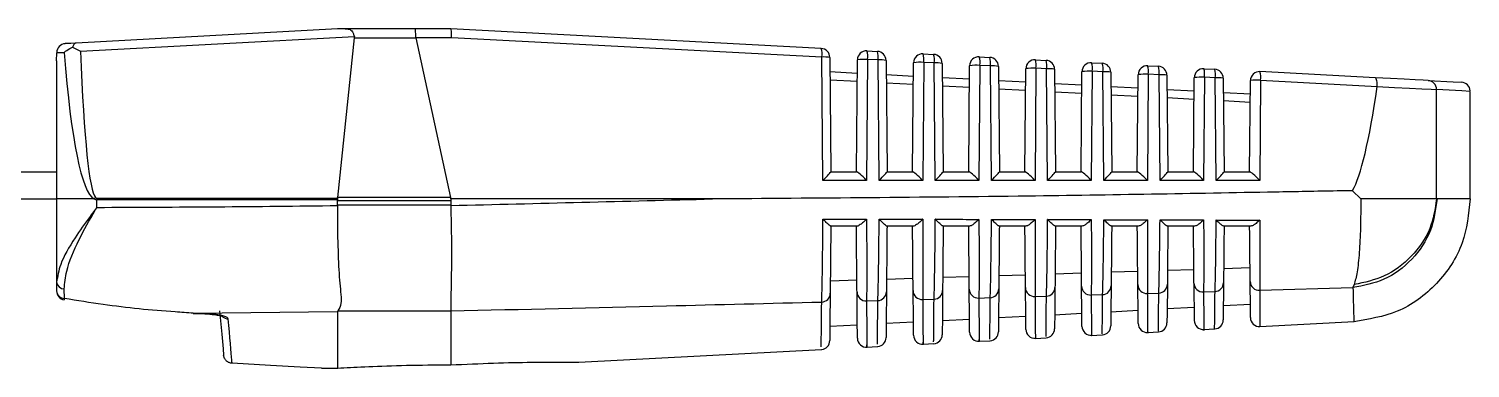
# Model space of a CAD drawing. Extents: x 17.3 to 113.1, y 4.8 to 84.5.
# Drawn here: x 57.457 to 59.048, y 14.543 to 14.917 of the extents above; entities that cross this region are included whole.
import ezdxf

# ---------------------------------------------------------------- set-up
doc = ezdxf.new("R2010")
doc.units = 0
doc.header["$MEASUREMENT"] = 0
doc.layers.add('OBJECT', color=7, linetype='CONTINUOUS')

msp = doc.modelspace()

# ---------------------------------------------------------------- linework, layer by layer
at = {"layer": 'OBJECT'}
for p, q in [((57.7979, 14.9172), (57.5096, 14.9016)), ((57.5144, 14.8925), (57.8165, 14.9089)), ((57.8062, 14.9172), (57.7979, 14.9172)), ((57.7981, 14.7313), (57.8167, 14.9075)), ((57.8837, 14.9172), (57.8062, 14.9172)), ((57.8167, 14.9075), (57.8844, 14.9075)), ((57.9229, 14.9172), (57.8837, 14.9172)), ((57.8843, 14.9077), (57.9239, 14.9077)), ((57.8844, 14.9075), (57.9226, 14.7313)), ((57.9229, 14.9172), (57.9229, 14.9172)), ((58.3317, 14.8956), (57.9229, 14.9172)), ((57.9239, 14.9077), (58.3324, 14.8862)), ((57.4879, 14.882), (57.488, 14.8909)), ((58.3821, 14.893), (58.3937, 14.8924)), ((58.4441, 14.8897), (58.4558, 14.8891)), ((57.4879, 14.882), (57.4879, 14.7297)), ((58.3336, 14.7502), (58.3324, 14.8862)), ((58.3412, 14.8857), (58.3423, 14.7597)), ((58.3705, 14.7597), (58.3716, 14.8831)), ((58.3828, 14.8835), (58.3817, 14.7502)), ((58.3944, 14.8829), (58.3828, 14.8835)), ((58.3956, 14.7502), (58.3944, 14.8829)), ((58.4032, 14.8825), (58.4043, 14.7597)), ((58.4325, 14.7597), (58.4336, 14.8798)), ((58.4448, 14.8802), (58.4437, 14.7502)), ((58.4565, 14.8796), (58.4448, 14.8802)), ((58.4576, 14.7502), (58.4565, 14.8796)), ((58.4652, 14.8792), (58.4663, 14.7597)), ((58.4945, 14.7597), (58.4955, 14.8765)), ((58.5068, 14.877), (58.5057, 14.7502)), ((58.5061, 14.8864), (58.5178, 14.8858)), ((58.5185, 14.8763), (58.5068, 14.877)), ((58.5196, 14.7502), (58.5185, 14.8763)), ((58.5273, 14.8759), (58.5283, 14.7597)), ((58.5565, 14.7597), (58.5575, 14.8733)), ((58.5687, 14.8737), (58.5677, 14.7502)), ((58.568, 14.8832), (58.5798, 14.8825)), ((58.5805, 14.8731), (58.5687, 14.8737)), ((58.63, 14.8799), (58.6418, 14.8793)), ((58.692, 14.8766), (58.7039, 14.876)), ((58.754, 14.8733), (58.7659, 14.8727)), ((58.3413, 14.8701), (58.3715, 14.8685)), ((58.3714, 14.8591), (58.3414, 14.8607)), ((58.4033, 14.8668), (58.4334, 14.8652)), ((58.4334, 14.8558), (58.4034, 14.8574)), ((58.4654, 14.8635), (58.4954, 14.862)), ((58.5274, 14.8603), (58.5574, 14.8587)), ((58.5816, 14.7502), (58.5805, 14.8731)), ((58.5893, 14.8726), (58.5903, 14.7597)), ((58.6185, 14.7597), (58.6195, 14.87)), ((58.6307, 14.8704), (58.6297, 14.7502)), ((58.6425, 14.8698), (58.6307, 14.8704)), ((58.6436, 14.7502), (58.6425, 14.8698)), ((58.6513, 14.8694), (58.6523, 14.7597)), ((58.6805, 14.7597), (58.6815, 14.8667)), ((58.6927, 14.8671), (58.6917, 14.7502)), ((58.7046, 14.8665), (58.6927, 14.8671)), ((58.7056, 14.7502), (58.7046, 14.8665)), ((58.7133, 14.8661), (58.7143, 14.7597)), ((58.7425, 14.7597), (58.7434, 14.8634)), ((58.7546, 14.8639), (58.7537, 14.7502)), ((58.7666, 14.8632), (58.7546, 14.8639)), ((58.7676, 14.7502), (58.7666, 14.8632)), ((58.7754, 14.8628), (58.7763, 14.7597)), ((58.8045, 14.7597), (58.8054, 14.8602)), ((58.8166, 14.8606), (58.8157, 14.7502)), ((58.9429, 14.8634), (58.8159, 14.8701)), ((58.8166, 14.8606), (58.9453, 14.8538)), ((58.4953, 14.8525), (58.4655, 14.8541)), ((58.5573, 14.8493), (58.5275, 14.8508)), ((58.5894, 14.857), (58.6194, 14.8554)), ((58.6193, 14.846), (58.5895, 14.8476)), ((58.6515, 14.8537), (58.6813, 14.8521)), ((58.6813, 14.8427), (58.6515, 14.8443)), ((58.7135, 14.8504), (58.7433, 14.8489)), ((58.7755, 14.8472), (58.8053, 14.8456)), ((58.9453, 14.8538), (58.9453, 14.8535)), ((59.0108, 14.7297), (59.0108, 14.8503)), ((59.0479, 14.7293), (59.0479, 14.8483)), ((58.7432, 14.8394), (58.7136, 14.841)), ((58.8052, 14.8362), (58.7756, 14.8377)), ((57.3064, 14.7597), (57.4879, 14.7597)), ((58.3817, 14.7502), (58.3336, 14.7502)), ((58.3423, 14.7597), (58.3707, 14.7597)), ((58.4437, 14.7502), (58.3956, 14.7502)), ((58.4043, 14.7597), (58.4327, 14.7597)), ((58.5057, 14.7502), (58.4576, 14.7502)), ((58.4663, 14.7597), (58.4947, 14.7597)), ((58.5677, 14.7502), (58.5196, 14.7502)), ((58.5283, 14.7597), (58.5567, 14.7597)), ((58.6297, 14.7502), (58.5816, 14.7502)), ((58.5903, 14.7597), (58.6187, 14.7597)), ((58.6917, 14.7502), (58.6436, 14.7502)), ((58.6523, 14.7597), (58.6807, 14.7597)), ((58.7537, 14.7502), (58.7056, 14.7502)), ((58.7143, 14.7597), (58.7427, 14.7597)), ((58.8157, 14.7502), (58.7676, 14.7502)), ((58.7763, 14.7597), (58.8047, 14.7597)), ((57.5324, 14.7305), (57.798, 14.7305)), ((57.798, 14.7305), (57.7979, 14.7289)), ((57.9226, 14.7313), (57.7981, 14.7313)), ((58.9271, 14.7297), (58.918, 14.7388)), ((57.3064, 14.7297), (57.4879, 14.7297)), ((57.4879, 14.7297), (57.4879, 14.638)), ((57.5293, 14.7297), (57.4879, 14.7297)), ((57.5324, 14.7205), (57.5324, 14.7289)), ((57.7979, 14.7289), (57.5324, 14.7289)), ((57.7979, 14.7281), (57.9229, 14.7281)), ((57.7979, 14.7229), (57.7979, 14.7281)), ((57.9229, 14.7229), (57.7979, 14.7229)), ((57.9229, 14.7281), (57.9229, 14.7229)), ((58.2115, 14.7297), (57.923, 14.7297)), ((59.0113, 14.7297), (59.0108, 14.7297)), ((58.3713, 14.6997), (58.3422, 14.6997)), ((58.4333, 14.6997), (58.4042, 14.6997)), ((58.4954, 14.6997), (58.4661, 14.6997)), ((58.5575, 14.6997), (58.5281, 14.6997)), ((58.6195, 14.6997), (58.5901, 14.6997)), ((58.6816, 14.6997), (58.6521, 14.6997)), ((58.7437, 14.6997), (58.714, 14.6997)), ((58.8057, 14.6997), (58.776, 14.6997)), ((58.7139, 14.6512), (58.7429, 14.6521)), ((58.7759, 14.6531), (58.8049, 14.6541)), ((57.4879, 14.638), (57.4879, 14.6283)), ((58.3418, 14.6395), (58.371, 14.6404)), ((58.4038, 14.6414), (58.433, 14.6423)), ((58.4658, 14.6433), (58.495, 14.6443)), ((58.5278, 14.6453), (58.557, 14.6462)), ((58.5898, 14.6472), (58.619, 14.6481)), ((58.6518, 14.6492), (58.681, 14.6501)), ((58.7431, 14.637), (58.7434, 14.5957)), ((58.7757, 14.6373), (58.7754, 14.5963)), ((58.9199, 14.6353), (58.9185, 14.632)), ((57.4965, 14.62), (57.4962, 14.6305)), ((58.4437, 14.6189), (58.4562, 14.6192)), ((58.5057, 14.6205), (58.5182, 14.6209)), ((58.5676, 14.6222), (58.5802, 14.6225)), ((58.6296, 14.6239), (58.6422, 14.6242)), ((58.6916, 14.6255), (58.7042, 14.6259)), ((58.7536, 14.6273), (58.7663, 14.6276)), ((58.8156, 14.629), (58.9185, 14.632)), ((57.6387, 14.6038), (57.7979, 14.6057)), ((57.6568, 14.6029), (57.6387, 14.6038)), ((57.6387, 14.6038), (57.6387, 14.6036)), ((57.6568, 14.6029), (57.6568, 14.6026)), ((57.7979, 14.6057), (57.7984, 14.6064)), ((57.7979, 14.6057), (57.7979, 14.5433)), ((57.7984, 14.6064), (57.9229, 14.6064)), ((57.9229, 14.6064), (57.9229, 14.6063)), ((57.9229, 14.6063), (57.9229, 14.5468)), ((58.3817, 14.6173), (58.3942, 14.6176)), ((58.5892, 14.6021), (58.6195, 14.6037)), ((58.6513, 14.6054), (58.6815, 14.607)), ((58.7433, 14.6102), (58.7135, 14.6087)), ((58.8053, 14.6135), (58.7755, 14.6119)), ((58.3715, 14.5907), (58.3413, 14.5891)), ((58.4335, 14.594), (58.4033, 14.5924)), ((58.4652, 14.5956), (58.4956, 14.5972)), ((58.5272, 14.5989), (58.5576, 14.6005)), ((58.8159, 14.589), (58.9199, 14.5945)), ((58.5062, 14.5728), (58.5179, 14.5734)), ((58.5681, 14.576), (58.5799, 14.5766)), ((58.6301, 14.5793), (58.6419, 14.5799)), ((58.692, 14.5825), (58.7039, 14.5831)), ((58.754, 14.5858), (58.7659, 14.5864)), ((58.0643, 14.5496), (58.3319, 14.5637)), ((58.3822, 14.5663), (58.3939, 14.5669)), ((58.4442, 14.5695), (58.4559, 14.5702)), ((57.6815, 14.5485), (57.6816, 14.5485)), ((57.7801, 14.5432), (57.7801, 14.5432))]:
    msp.add_line(p, q, dxfattribs=at)
at = {"layer": 'OBJECT', "flags": 128}
for points in [[(57.488, 14.8909), (57.4893, 14.891), (57.4921, 14.8911), (57.4963, 14.8913)], [(57.5096, 14.9016), (57.5034, 14.9012), (57.4992, 14.901), (57.4974, 14.9009)], [(59.0015, 14.8603), (58.9961, 14.8606), (58.9871, 14.861), (58.975, 14.8617), (58.9601, 14.8625), (58.9429, 14.8634)], [(59.0015, 14.8603), (59.0292, 14.8588), (59.0384, 14.8583)], [(58.9453, 14.8535), (58.9645, 14.8525), (58.9811, 14.8517), (58.9947, 14.8511), (59.0047, 14.8506), (59.0108, 14.8503)], [(59.0479, 14.8483), (59.0386, 14.8488), (59.0108, 14.8503)], [(58.6815, 14.5924), (58.6815, 14.5924), (58.6814, 14.6032), (58.6811, 14.6353)], [(58.7137, 14.6356), (58.7134, 14.6037), (58.7133, 14.593)], [(58.8054, 14.5989), (58.8054, 14.5989), (58.8053, 14.6089), (58.8051, 14.6387)], [(58.3416, 14.6257), (58.3413, 14.5924), (58.3412, 14.5756), (58.3412, 14.5735)], [(58.3716, 14.5762), (58.3716, 14.5782), (58.3714, 14.5945), (58.3712, 14.627)], [(58.4036, 14.6273), (58.4034, 14.595), (58.4032, 14.5788), (58.4032, 14.5768)], [(58.4336, 14.5794), (58.4336, 14.5814), (58.4334, 14.5972), (58.4331, 14.6286)], [(58.4657, 14.6289), (58.4654, 14.5977), (58.4652, 14.582), (58.4652, 14.58)], [(58.4955, 14.5827), (58.4955, 14.5846), (58.4954, 14.5998), (58.4951, 14.6302)], [(58.5277, 14.6306), (58.5274, 14.6003), (58.5273, 14.5852), (58.5273, 14.5833)], [(58.5575, 14.5859), (58.5575, 14.5878), (58.5574, 14.6025), (58.5571, 14.6319)], [(58.5897, 14.6322), (58.5894, 14.603), (58.5893, 14.5884), (58.5893, 14.5865)], [(58.6195, 14.5892), (58.6195, 14.591), (58.6194, 14.6052), (58.6191, 14.6336)], [(58.6517, 14.6339), (58.6515, 14.6057), (58.6513, 14.5916), (58.6513, 14.5898)], [(57.6387, 14.6036), (57.6514, 14.6029), (57.6568, 14.6026)], [(57.6678, 14.6064), (57.6701, 14.5807), (57.6715, 14.5644), (57.6721, 14.5576)], [(57.7801, 14.5432), (57.7568, 14.5444), (57.724, 14.5462), (57.6816, 14.5485)]]:
    msp.add_lwpolyline(points, dxfattribs=at)
at = {"layer": 'OBJECT'}
for centre, radius, start, end in [((57.498, 14.8909), 0.01, 93.1059, 179.191), ((57.498, 14.8909), 0.00999, 93.1446, 180.05), ((57.4886, 14.8911), 0.00067, 179.4951, 191.6551), ((58.3123, 14.8895), 0.0204, 350.7192, 17.6172), ((58.3312, 14.8856), 0.01, 0.5, 86.9774), ((58.3816, 14.883), 0.01, 86.9774, 179.5), ((58.3627, 14.8868), 0.0204, 350.7255, 17.6145), ((58.3743, 14.8862), 0.0204, 350.7255, 17.6145), ((58.3932, 14.8824), 0.01, 0.5, 86.9774), ((58.4436, 14.8797), 0.01, 86.9774, 179.5), ((58.4247, 14.8835), 0.0204, 350.7192, 17.6172), ((58.4363, 14.8829), 0.0204, 350.7195, 17.6169), ((58.4552, 14.8791), 0.01, 0.5, 86.9774), ((58.3348, 14.8452), 0.041, 81.0006, 93.313), ((58.3793, 14.8291), 0.0545, 86.3185, 98.1339), ((58.3968, 14.842), 0.041, 81.0025, 93.313), ((58.4413, 14.8258), 0.0546, 86.3213, 98.131), ((58.4588, 14.8387), 0.041, 81.0006, 93.313), ((58.5055, 14.8764), 0.01, 86.9774, 179.5), ((58.5033, 14.8225), 0.0546, 86.321, 98.1314), ((58.4866, 14.8803), 0.0204, 350.7192, 17.6172), ((58.4983, 14.8796), 0.0204, 350.7255, 17.6145), ((58.5173, 14.8758), 0.01, 0.5, 86.9774), ((58.5209, 14.8354), 0.041, 81.0025, 93.313), ((58.5675, 14.8732), 0.01, 86.9774, 179.5), ((58.5652, 14.8193), 0.0546, 86.3209, 98.1315), ((58.5486, 14.877), 0.0204, 350.7255, 17.6145), ((58.5604, 14.8764), 0.0204, 350.7195, 17.6168), ((58.5793, 14.8725), 0.01, 0.5, 86.9774), ((58.5829, 14.8322), 0.041, 80.999, 93.3164), ((58.6295, 14.8699), 0.01, 86.9774, 179.5), ((58.6106, 14.8737), 0.0204, 350.7192, 17.6172), ((58.6224, 14.8731), 0.0204, 350.7255, 17.6145), ((58.6413, 14.8693), 0.01, 0.5, 86.9774), ((58.6915, 14.8666), 0.01, 86.9774, 179.5), ((58.6725, 14.8704), 0.0204, 350.7192, 17.6172), ((58.6844, 14.8698), 0.0204, 350.7199, 17.6164), ((58.7033, 14.866), 0.01, 0.5, 86.9774), ((58.7534, 14.8633), 0.01, 86.9774, 179.5), ((58.7345, 14.8672), 0.0204, 350.7154, 17.6246), ((58.6272, 14.816), 0.0546, 86.3215, 98.1309), ((58.6449, 14.8289), 0.041, 81.0008, 93.3128), ((58.6892, 14.8127), 0.0546, 86.3213, 98.131), ((58.7069, 14.8256), 0.041, 80.999, 93.3164), ((58.7511, 14.8094), 0.0546, 86.321, 98.1314), ((58.7465, 14.8665), 0.0204, 350.7255, 17.6145), ((58.7654, 14.8627), 0.01, 0.5, 86.9774), ((58.769, 14.8223), 0.041, 81.0008, 93.3128), ((58.8154, 14.8601), 0.01, 86.9774, 179.5), ((58.8131, 14.8062), 0.0546, 86.3209, 98.1315), ((58.7965, 14.8639), 0.0204, 350.7255, 17.6145), ((59.0009, 14.8504), 0.00991, 359.4484, 86.5254), ((59.0379, 14.8483), 0.01, 3.5738, 86.9774), ((57.6241, 14.6397), 0.1307, 135.4909, 136.4532), ((57.6513, 14.7289), 0.1189, 179.2258, 179.9861), ((57.4964, 14.6391), 0.00857, 187.228, 268.6428), ((58.691, 14.6354), 0.00991, 181.1004, 273.5334), ((58.7038, 14.6358), 0.00989, 272.3909, 358.9811), ((58.753, 14.6372), 0.00992, 181.0799, 273.5151), ((58.7658, 14.6375), 0.00989, 272.4144, 358.9965), ((58.815, 14.6389), 0.00992, 181.0594, 273.4976), ((57.4979, 14.6283), 0.01, 180, 260.7454), ((57.4969, 14.629), 0.00906, 184.3624, 267.1848), ((57.5072, 14.6178), 0.011, 168.4515, 176.4001), ((58.3318, 14.6259), 0.00987, 272.2596, 358.8651), ((58.3811, 14.6272), 0.0099, 181.212, 273.6258), ((58.3938, 14.6275), 0.00987, 272.2821, 358.8852), ((58.443, 14.6288), 0.0099, 181.1871, 273.6091), ((58.4558, 14.6291), 0.00987, 272.3034, 358.9057), ((58.505, 14.6304), 0.00991, 181.1663, 273.5901), ((58.5178, 14.6307), 0.00988, 272.3282, 358.9225), ((58.567, 14.6321), 0.00991, 181.1439, 273.571), ((58.5798, 14.6324), 0.00988, 272.3468, 358.9447), ((58.629, 14.6337), 0.00991, 181.1212, 273.5523), ((58.6418, 14.6341), 0.00989, 272.3686, 358.9627), ((57.6777, 14.6075), 0.0101, 228.8415, 267.3961), ((58.6295, 14.5893), 0.01, 180.5, 274.0611), ((58.6413, 14.5899), 0.01, 273.9863, 359.5), ((58.6915, 14.5925), 0.01, 180.5, 273.6897), ((58.7033, 14.5931), 0.01, 273.6143, 359.5), ((58.7534, 14.5958), 0.01, 180.5, 273.317), ((58.7654, 14.5964), 0.01, 273.2409, 359.5), ((58.8154, 14.599), 0.01, 180.5, 273.0138), ((58.3312, 14.5736), 0.01, 275.8247, 359.5), ((58.3816, 14.5763), 0.01, 180.5, 275.5324), ((58.3932, 14.5769), 0.01, 275.4601, 359.5), ((58.4436, 14.5795), 0.01, 180.5, 275.1668), ((58.4552, 14.5801), 0.01, 275.0939, 359.5), ((58.5055, 14.5828), 0.01, 180.5, 274.7997), ((58.5173, 14.5834), 0.01, 274.7262, 359.5), ((58.5675, 14.586), 0.01, 180.5, 274.4312), ((58.5793, 14.5866), 0.01, 274.357, 359.5)]:
    msp.add_arc(centre, radius, start, end, dxfattribs=at)
for centre, major_axis, ratio, start_param, end_param in [((57.7793, 14.9072), (0.0374, 0.0006), 0.267094, 6.250695, 6.391296), ((57.8837, 14.9072), (0, 0.01), 0.061163, 4.764749, 6.283185), ((57.9659, 14.9072), (0.0816, -0.0005), 0.122438, 3.142789, 3.168969), ((57.9226, 14.9072), (0.00026, 0.01), 0.120424, 4.767926, 6.280008), ((57.5479, 15.2984), (0.0157, 0.5695), 0.101686, 2.370066, 3.09173), ((57.5401, 15.3), (0.0078, 0.5695), 0.050872, 2.368959, 3.089624), ((58.8928, 17.0195), (-0.0147, 2.2897), 0.052015, 3.230394, 3.471508), ((58.3324, 14.7497), (0.00991, 0.00999), 0.035372, 4.799799, 6.248135), ((58.3804, 14.7497), (-0.00988, 0.00996), 0.087934, 4.677799, 6.196235), ((58.3944, 14.7497), (0.00991, 0.00999), 0.035372, 4.799799, 6.248135), ((58.4424, 14.7497), (-0.00988, 0.00996), 0.087934, 4.677799, 6.196235), ((58.4564, 14.7497), (0.00991, 0.00999), 0.035372, 4.799799, 6.248135), ((58.5044, 14.7497), (-0.00988, 0.00996), 0.087934, 4.677799, 6.196235), ((58.5184, 14.7497), (0.00991, 0.00999), 0.035372, 4.799799, 6.248135), ((58.5664, 14.7497), (-0.00988, 0.00996), 0.087934, 4.677799, 6.196235), ((58.5804, 14.7497), (0.00991, 0.00999), 0.035372, 4.799799, 6.248135), ((58.6284, 14.7497), (-0.00988, 0.00996), 0.087934, 4.677799, 6.196235), ((58.6424, 14.7497), (0.00991, 0.00999), 0.035372, 4.799799, 6.248135), ((58.6904, 14.7497), (-0.00988, 0.00996), 0.087934, 4.677799, 6.196235), ((58.7044, 14.7497), (0.00991, 0.00999), 0.035372, 4.799799, 6.248135), ((58.7524, 14.7497), (-0.00988, 0.00996), 0.087934, 4.677799, 6.196235), ((58.7664, 14.7497), (0.00991, 0.00999), 0.035372, 4.799799, 6.248135), ((58.8144, 14.7497), (-0.00988, 0.00996), 0.087934, 4.677799, 6.196235), ((57.5401, 15.3), (0.0078, 0.5695), 0.050872, 3.089624, 3.142288), ((57.3497, 14.7281), (0.4485, 0.007), 0.267094, 6.244178, 6.250695), ((58.9009, 14.7281), (0.9787, -0.0064), 0.122438, 3.168969, 3.182058), ((57.5479, 15.2984), (0.0157, 0.5695), 0.101686, 3.09173, 3.144394), ((57.4401, 16.7922), (7.8848, 0), 0.262774, 4.724089, 4.75778), ((57.3501, 14.7281), (0.4478, 0), 0.267949, 0, 0.006511), ((57.3501, 14.7229), (0.4478, 0), 0.267949, 6.278981, 6.283185), ((53.9046, 16.7922), (19.0675, 0), 0.111038, 4.924724, 4.940236), ((58.9002, 14.7281), (0.9773, 0), 0.122785, 3.128502, 3.141593), ((58.9002, 14.7229), (0.9773, 0), 0.122785, 3.141593, 3.144933)]:
    msp.add_ellipse(centre, major_axis=major_axis, ratio=ratio, start_param=start_param, end_param=end_param, dxfattribs=at)
for points, knots in [([(57.8062, 14.9172), (57.8077, 14.9172), (57.8103, 14.9171), (57.8128, 14.916), (57.8144, 14.9139), (57.8155, 14.9113), (57.8162, 14.9095), (57.8165, 14.9089)], [0, 0, 0, 0, 0.281506, 0.477148, 0.672468, 0.878468, 1, 1, 1, 1]), ([(57.4963, 14.8913), (57.4963, 14.8913), (57.4979, 14.8928), (57.5008, 14.8948), (57.5044, 14.8967), (57.5055, 14.8972)], [0, 0, 0, 0, 0.021175, 0.71713, 1, 1, 1, 1]), ([(57.5096, 14.9016), (57.5096, 14.9016), (57.5093, 14.9016), (57.5083, 14.9013), (57.5069, 14.9003), (57.506, 14.8986), (57.5056, 14.8974), (57.5055, 14.8972)], [0, 0, 0, 0, 0.017155, 0.20226, 0.556605, 0.898365, 1, 1, 1, 1]), ([(57.5055, 14.8972), (57.5083, 14.8957), (57.5112, 14.8942), (57.5143, 14.8925), (57.5144, 14.8925)], [0, 0, 0, 0, 0.980022, 1, 1, 1, 1]), ([(58.9453, 14.8538), (58.9453, 14.8549), (58.9453, 14.8571), (58.945, 14.86), (58.9443, 14.8622), (58.9436, 14.8631), (58.9431, 14.8633), (58.9429, 14.8634), (58.9429, 14.8634)], [0, 0, 0, 0, 0.219285, 0.43851, 0.65924, 0.882982, 0.985818, 1, 1, 1, 1]), ([(58.918, 14.7388), (58.9123, 14.7387), (58.8839, 14.7382), (58.7645, 14.736), (58.5347, 14.732), (58.3276, 14.7305), (58.2115, 14.7297)], [0, 0, 0, 0, 0.024148, 0.120739, 0.507103, 1, 1, 1, 1]), ([(57.5324, 14.7205), (57.5323, 14.7203), (57.5315, 14.7193), (57.5289, 14.716), (57.5204, 14.7048), (57.5061, 14.6844), (57.4912, 14.659), (57.4889, 14.6444), (57.4879, 14.638)], [0, 0, 0, 0, 0.003659, 0.034965, 0.112488, 0.381452, 0.732443, 1, 1, 1, 1]), ([(57.4962, 14.6305), (57.4968, 14.6369), (57.4983, 14.6533), (57.5115, 14.6834), (57.5246, 14.7074), (57.5317, 14.7193), (57.5323, 14.7203), (57.5324, 14.7205)], [0, 0, 0, 0, 0.2447459, 0.6267305, 0.9679279, 0.9961427, 1, 1, 1, 1]), ([(57.7979, 14.7224), (57.7978, 14.7173), (57.7976, 14.6987), (57.7985, 14.6677), (57.8, 14.6355), (57.8031, 14.615), (57.7997, 14.6088), (57.7984, 14.6064)], [0, 0, 0, 0, 0.097508, 0.35133, 0.599303, 0.843154, 1, 1, 1, 1]), ([(57.9229, 14.7225), (57.9232, 14.7091), (57.9237, 14.6821), (57.9236, 14.6465), (57.9228, 14.6191), (57.9229, 14.6105), (57.9229, 14.6064)], [0, 0, 0, 0, 0.253583, 0.507165, 0.760847, 1, 1, 1, 1]), ([(59.0113, 14.7297), (59.0097, 14.718), (59.0064, 14.6937), (58.985, 14.6619), (58.9543, 14.6388), (58.9302, 14.6342), (58.9185, 14.632)], [0, 0, 0, 0, 0.241171, 0.5, 0.758828, 1, 1, 1, 1]), ([(59.0479, 14.7297), (59.0461, 14.7132), (59.0425, 14.6789), (59.013, 14.6343), (58.97, 14.6025), (58.9359, 14.5971), (58.9195, 14.5944)], [0, 0, 0, 0, 0.240773, 0.500001, 0.759226, 1, 1, 1, 1]), ([(58.9271, 14.7297), (58.9271, 14.719), (58.9271, 14.6976), (58.9256, 14.67), (58.9233, 14.6477), (58.921, 14.6394), (58.9199, 14.6353)], [0, 0, 0, 0, 0.25, 0.5, 0.75, 1, 1, 1, 1]), ([(59.0108, 14.7297), (59.0091, 14.7186), (59.0055, 14.6955), (58.9844, 14.6652), (58.9546, 14.6428), (58.9312, 14.6377), (58.9199, 14.6353)], [0, 0, 0, 0, 0.241561, 0.5, 0.758437, 1, 1, 1, 1]), ([(59.0108, 14.7297), (59.008, 14.7297), (59.0023, 14.7297), (58.9831, 14.7297), (58.958, 14.7297), (58.9374, 14.7297), (58.9271, 14.7297)], [0, 0, 0, 0, 0.250001, 0.499999, 0.750001, 1, 1, 1, 1]), ([(59.0479, 14.7297), (59.0464, 14.7297), (59.0433, 14.7297), (59.022, 14.7297), (59.0113, 14.7297)], [0, 0, 0, 0, 0.5, 1, 1, 1, 1]), ([(58.3322, 14.6161), (58.3322, 14.6178), (58.3325, 14.6232), (58.3329, 14.6416), (58.3333, 14.6701), (58.3335, 14.6935), (58.3336, 14.705), (58.3336, 14.7076)], [0, 0, 0, 0, 0.147377, 0.444494, 0.741153, 0.940222, 1, 1, 1, 1]), ([(58.3336, 14.7076), (58.3402, 14.7076), (58.3562, 14.7076), (58.3723, 14.7075), (58.3817, 14.7075)], [0, 0, 0, 0, 0.412558, 1, 1, 1, 1]), ([(58.3422, 14.6997), (58.342, 14.6998), (58.3415, 14.7), (58.3394, 14.7018), (58.3367, 14.7044), (58.3346, 14.7066), (58.3336, 14.7076), (58.3336, 14.7076)], [0, 0, 0, 0, 0.1927825, 0.4296397, 0.7493092, 0.9922513, 1, 1, 1, 1]), ([(58.3423, 14.6997), (58.3422, 14.6884), (58.342, 14.6658), (58.3417, 14.6386), (58.3417, 14.6302), (58.3416, 14.6257)], [0, 0, 0, 0, 0.320862, 0.64168, 1, 1, 1, 1]), ([(58.3712, 14.627), (58.3711, 14.6309), (58.3711, 14.6386), (58.3708, 14.6645), (58.3706, 14.6878), (58.3705, 14.6997)], [0, 0, 0, 0, 0.32783, 0.655736, 1, 1, 1, 1]), ([(58.3817, 14.7075), (58.3817, 14.7075), (58.3805, 14.7063), (58.3782, 14.704), (58.3751, 14.7016), (58.3727, 14.7), (58.3717, 14.6998), (58.3713, 14.6997)], [0, 0, 0, 0, 0.0079824, 0.2991091, 0.6029182, 0.8007074, 1, 1, 1, 1]), ([(58.3817, 14.7075), (58.3817, 14.7049), (58.3818, 14.6958), (58.3819, 14.6746), (58.382, 14.6471), (58.3819, 14.626), (58.3817, 14.6198), (58.3817, 14.6173)], [0, 0, 0, 0, 0.059552, 0.208065, 0.505161, 0.802605, 1, 1, 1, 1]), ([(58.3942, 14.6176), (58.3942, 14.6194), (58.3945, 14.6247), (58.3949, 14.643), (58.3953, 14.671), (58.3955, 14.6939), (58.3956, 14.7049), (58.3956, 14.7075)], [0, 0, 0, 0, 0.148954, 0.449261, 0.749099, 0.940503, 1, 1, 1, 1]), ([(58.3956, 14.7075), (58.4022, 14.7074), (58.4182, 14.7074), (58.4343, 14.7074), (58.4437, 14.7073)], [0, 0, 0, 0, 0.412523, 1, 1, 1, 1]), ([(58.4042, 14.6997), (58.4039, 14.6998), (58.4034, 14.7), (58.4013, 14.7018), (58.3986, 14.7044), (58.3965, 14.7065), (58.3956, 14.7074), (58.3956, 14.7075)], [0, 0, 0, 0, 0.197188, 0.440798, 0.768927, 0.992188, 1, 1, 1, 1]), ([(58.4043, 14.6997), (58.4042, 14.6885), (58.404, 14.666), (58.4038, 14.6396), (58.4037, 14.6315), (58.4036, 14.6273)], [0, 0, 0, 0, 0.324746, 0.649449, 1, 1, 1, 1]), ([(58.4331, 14.6286), (58.4331, 14.6324), (58.433, 14.6401), (58.4328, 14.6655), (58.4326, 14.6883), (58.4325, 14.6997)], [0, 0, 0, 0, 0.3318723, 0.6638141, 1, 1, 1, 1]), ([(58.4437, 14.7073), (58.4437, 14.7073), (58.4426, 14.7062), (58.4403, 14.704), (58.4373, 14.7016), (58.4348, 14.7), (58.4338, 14.6998), (58.4333, 14.6997)], [0, 0, 0, 0, 0.008066, 0.282726, 0.593806, 0.796113, 1, 1, 1, 1]), ([(58.4437, 14.7073), (58.4437, 14.7048), (58.4438, 14.6958), (58.4439, 14.6747), (58.444, 14.6476), (58.4439, 14.6271), (58.4437, 14.6212), (58.4437, 14.6189)], [0, 0, 0, 0, 0.059275, 0.209421, 0.509832, 0.810598, 1, 1, 1, 1]), ([(58.4562, 14.6192), (58.4563, 14.621), (58.4565, 14.6262), (58.4569, 14.6444), (58.4573, 14.672), (58.4575, 14.6944), (58.4576, 14.7048), (58.4576, 14.7073)], [0, 0, 0, 0, 0.150604, 0.454244, 0.75741, 0.94078, 1, 1, 1, 1]), ([(58.4576, 14.7073), (58.4642, 14.7073), (58.4802, 14.7073), (58.4963, 14.7072), (58.5057, 14.7072)], [0, 0, 0, 0, 0.412498, 1, 1, 1, 1]), ([(58.4661, 14.6997), (58.4659, 14.6998), (58.4653, 14.7001), (58.4631, 14.7019), (58.4604, 14.7044), (58.4584, 14.7065), (58.4576, 14.7073), (58.4576, 14.7073)], [0, 0, 0, 0, 0.201833, 0.452562, 0.789377, 0.992118, 1, 1, 1, 1]), ([(58.4663, 14.6997), (58.4662, 14.6886), (58.466, 14.6663), (58.4658, 14.6406), (58.4657, 14.6329), (58.4657, 14.6289)], [0, 0, 0, 0, 0.328836, 0.657621, 1, 1, 1, 1]), ([(58.4951, 14.6302), (58.4951, 14.634), (58.495, 14.6416), (58.4948, 14.6666), (58.4946, 14.6888), (58.4945, 14.6997)], [0, 0, 0, 0, 0.336125, 0.672321, 1, 1, 1, 1]), ([(58.5057, 14.7072), (58.5057, 14.7072), (58.5049, 14.7064), (58.5028, 14.7044), (58.4999, 14.7019), (58.497, 14.7001), (58.4959, 14.6998), (58.4954, 14.6997)], [0, 0, 0, 0, 0.0081525, 0.2069117, 0.5377719, 0.7912795, 1, 1, 1, 1]), ([(58.5057, 14.7072), (58.5057, 14.7047), (58.5058, 14.6958), (58.5059, 14.6749), (58.506, 14.648), (58.5059, 14.6283), (58.5057, 14.6227), (58.5057, 14.6205)], [0, 0, 0, 0, 0.059003, 0.210856, 0.514735, 0.818981, 1, 1, 1, 1]), ([(58.5182, 14.6209), (58.5183, 14.6226), (58.5185, 14.6277), (58.5189, 14.6458), (58.5193, 14.673), (58.5195, 14.6948), (58.5196, 14.7047), (58.5196, 14.7072)], [0, 0, 0, 0, 0.152334, 0.459462, 0.76611, 0.941055, 1, 1, 1, 1]), ([(58.5196, 14.7072), (58.5262, 14.7071), (58.5422, 14.7071), (58.5583, 14.7071), (58.5677, 14.707)], [0, 0, 0, 0, 0.41246, 1, 1, 1, 1]), ([(58.5281, 14.6997), (58.5278, 14.6998), (58.5272, 14.7001), (58.5249, 14.7019), (58.5223, 14.7044), (58.5203, 14.7064), (58.5196, 14.7071), (58.5196, 14.7072)], [0, 0, 0, 0, 0.2067502, 0.4649533, 0.8107354, 0.9920553, 1, 1, 1, 1]), ([(58.5283, 14.6997), (58.5282, 14.6887), (58.528, 14.6665), (58.5278, 14.6417), (58.5277, 14.6343), (58.5277, 14.6306)], [0, 0, 0, 0, 0.333138, 0.666225, 1, 1, 1, 1]), ([(58.5571, 14.6319), (58.5571, 14.6356), (58.557, 14.6431), (58.5568, 14.6677), (58.5566, 14.6893), (58.5565, 14.6997)], [0, 0, 0, 0, 0.340601, 0.681275, 1, 1, 1, 1]), ([(58.5677, 14.707), (58.5677, 14.707), (58.567, 14.7063), (58.565, 14.7044), (58.5621, 14.7019), (58.5592, 14.7001), (58.558, 14.6998), (58.5575, 14.6997)], [0, 0, 0, 0, 0.008233, 0.187013, 0.52564, 0.786182, 1, 1, 1, 1]), ([(58.5677, 14.707), (58.5677, 14.7046), (58.5678, 14.6957), (58.5679, 14.675), (58.5679, 14.6485), (58.5678, 14.6295), (58.5677, 14.6241), (58.5676, 14.6222)], [0, 0, 0, 0, 0.0587304, 0.2123732, 0.5198851, 0.8277773, 1, 1, 1, 1]), ([(58.5802, 14.6225), (58.5803, 14.6242), (58.5805, 14.6293), (58.5809, 14.6473), (58.5813, 14.674), (58.5815, 14.6952), (58.5816, 14.7046), (58.5816, 14.707)], [0, 0, 0, 0, 0.154142, 0.464926, 0.775221, 0.941326, 1, 1, 1, 1]), ([(58.5816, 14.707), (58.5882, 14.707), (58.6042, 14.7069), (58.6203, 14.7069), (58.6297, 14.7069)], [0, 0, 0, 0, 0.41243, 1, 1, 1, 1]), ([(58.5901, 14.6997), (58.5898, 14.6998), (58.5891, 14.7001), (58.5867, 14.702), (58.5841, 14.7044), (58.5822, 14.7063), (58.5816, 14.707), (58.5816, 14.707)], [0, 0, 0, 0, 0.2119412, 0.4780129, 0.8329621, 0.9919671, 1, 1, 1, 1]), ([(58.5903, 14.6997), (58.5902, 14.6887), (58.59, 14.6668), (58.5898, 14.6428), (58.5897, 14.6357), (58.5897, 14.6322)], [0, 0, 0, 0, 0.337675, 0.675297, 1, 1, 1, 1]), ([(58.6191, 14.6336), (58.6191, 14.6372), (58.619, 14.6446), (58.6188, 14.6689), (58.6186, 14.6898), (58.6185, 14.6997)], [0, 0, 0, 0, 0.345327, 0.690724, 1, 1, 1, 1]), ([(58.6297, 14.7069), (58.6297, 14.7068), (58.6291, 14.7062), (58.6271, 14.7044), (58.6243, 14.702), (58.6213, 14.7001), (58.6201, 14.6998), (58.6195, 14.6997)], [0, 0, 0, 0, 0.0083422, 0.1664023, 0.5129794, 0.7808746, 1, 1, 1, 1]), ([(58.6297, 14.7069), (58.6297, 14.7045), (58.6298, 14.6957), (58.6299, 14.6752), (58.6299, 14.649), (58.6298, 14.6308), (58.6297, 14.6256), (58.6296, 14.6239)], [0, 0, 0, 0, 0.058462, 0.213982, 0.525305, 0.83702, 1, 1, 1, 1]), ([(58.6422, 14.6242), (58.6423, 14.6259), (58.6425, 14.6309), (58.6429, 14.6488), (58.6433, 14.6751), (58.6435, 14.6957), (58.6436, 14.7045), (58.6436, 14.7068)], [0, 0, 0, 0, 0.156042, 0.470657, 0.78478, 0.941595, 1, 1, 1, 1]), ([(58.6436, 14.7068), (58.6502, 14.7068), (58.6662, 14.7068), (58.6823, 14.7067), (58.6917, 14.7067)], [0, 0, 0, 0, 0.412395, 1, 1, 1, 1]), ([(58.6521, 14.6997), (58.6517, 14.6998), (58.651, 14.7001), (58.6486, 14.702), (58.646, 14.7045), (58.6442, 14.7063), (58.6436, 14.7068), (58.6436, 14.7068)], [0, 0, 0, 0, 0.217451, 0.491744, 0.856147, 0.991891, 1, 1, 1, 1]), ([(58.6523, 14.6997), (58.6522, 14.6888), (58.652, 14.6671), (58.6518, 14.644), (58.6517, 14.6372), (58.6517, 14.6339)], [0, 0, 0, 0, 0.342467, 0.684876, 1, 1, 1, 1]), ([(58.6811, 14.6353), (58.6811, 14.6389), (58.681, 14.6462), (58.6808, 14.67), (58.6806, 14.6903), (58.6805, 14.6997)], [0, 0, 0, 0, 0.350315, 0.700707, 1, 1, 1, 1]), ([(58.6917, 14.7067), (58.6917, 14.7067), (58.6911, 14.7062), (58.6893, 14.7044), (58.6865, 14.702), (58.6834, 14.7001), (58.6822, 14.6998), (58.6816, 14.6997)], [0, 0, 0, 0, 0.008433, 0.145053, 0.499703, 0.77523, 1, 1, 1, 1]), ([(58.6917, 14.7067), (58.6917, 14.7044), (58.6918, 14.6957), (58.6919, 14.6754), (58.6919, 14.6495), (58.6918, 14.632), (58.6917, 14.6271), (58.6916, 14.6255)], [0, 0, 0, 0, 0.058197, 0.215687, 0.531014, 0.846742, 1, 1, 1, 1]), ([(58.7042, 14.6259), (58.7043, 14.6275), (58.7045, 14.6325), (58.7049, 14.6503), (58.7053, 14.6761), (58.7055, 14.6961), (58.7056, 14.7043), (58.7056, 14.7067)], [0, 0, 0, 0, 0.1580339, 0.4766742, 0.794816, 0.9418607, 1, 1, 1, 1]), ([(58.7056, 14.7067), (58.7122, 14.7067), (58.7282, 14.7066), (58.7443, 14.7066), (58.7537, 14.7065)], [0, 0, 0, 0, 0.412358, 1, 1, 1, 1]), ([(58.714, 14.6997), (58.7137, 14.6998), (58.7129, 14.7001), (58.7104, 14.7021), (58.7078, 14.7045), (58.7061, 14.7062), (58.7056, 14.7066), (58.7056, 14.7067)], [0, 0, 0, 0, 0.223255, 0.506269, 0.880294, 0.991798, 1, 1, 1, 1]), ([(58.7143, 14.6997), (58.7142, 14.6889), (58.714, 14.6674), (58.7138, 14.6451), (58.7137, 14.6386), (58.7137, 14.6356)], [0, 0, 0, 0, 0.347531, 0.695005, 1, 1, 1, 1]), ([(58.7431, 14.637), (58.743, 14.6406), (58.743, 14.6478), (58.7428, 14.6712), (58.7426, 14.6909), (58.7425, 14.6997)], [0, 0, 0, 0, 0.355595, 0.711266, 1, 1, 1, 1]), ([(58.7537, 14.7065), (58.7537, 14.7065), (58.7532, 14.7061), (58.7515, 14.7044), (58.7487, 14.702), (58.7456, 14.7001), (58.7443, 14.6998), (58.7437, 14.6997)], [0, 0, 0, 0, 0.008536, 0.1229257, 0.4857881, 0.7693115, 1, 1, 1, 1]), ([(58.7537, 14.7065), (58.7537, 14.7043), (58.7538, 14.6957), (58.7539, 14.6755), (58.7539, 14.65), (58.7538, 14.6333), (58.7536, 14.6287), (58.7536, 14.6273)], [0, 0, 0, 0, 0.057935, 0.217495, 0.537029, 0.856978, 1, 1, 1, 1]), ([(58.7663, 14.6276), (58.7663, 14.6292), (58.7666, 14.6341), (58.767, 14.6518), (58.7673, 14.6772), (58.7675, 14.6966), (58.7676, 14.7042), (58.7676, 14.7065)], [0, 0, 0, 0, 0.160131, 0.483002, 0.805363, 0.942125, 1, 1, 1, 1]), ([(58.7676, 14.7065), (58.7742, 14.7065), (58.7902, 14.7064), (58.8063, 14.7064), (58.8157, 14.7064)], [0, 0, 0, 0, 0.412316, 1, 1, 1, 1]), ([(58.776, 14.6997), (58.7756, 14.6998), (58.7748, 14.7001), (58.7722, 14.7021), (58.7696, 14.7045), (58.768, 14.7061), (58.7676, 14.7065), (58.7676, 14.7065)], [0, 0, 0, 0, 0.229438, 0.521611, 0.905444, 0.991724, 1, 1, 1, 1]), ([(58.7763, 14.6997), (58.7762, 14.689), (58.776, 14.6677), (58.7758, 14.6463), (58.7758, 14.6401), (58.7757, 14.6373)], [0, 0, 0, 0, 0.352895, 0.705726, 1, 1, 1, 1]), ([(58.8051, 14.6387), (58.805, 14.6423), (58.805, 14.6495), (58.8048, 14.6724), (58.8046, 14.6914), (58.8045, 14.6997)], [0, 0, 0, 0, 0.36119, 0.722456, 1, 1, 1, 1]), ([(58.8157, 14.7064), (58.8157, 14.7064), (58.8153, 14.706), (58.8136, 14.7044), (58.8109, 14.7021), (58.8077, 14.7001), (58.8064, 14.6998), (58.8057, 14.6997)], [0, 0, 0, 0, 0.008664, 0.099993, 0.471206, 0.763092, 1, 1, 1, 1]), ([(58.8157, 14.7064), (58.8157, 14.7041), (58.8158, 14.6957), (58.8159, 14.6757), (58.8159, 14.6506), (58.8158, 14.6346), (58.8156, 14.6303), (58.8156, 14.629)], [0, 0, 0, 0, 0.057678, 0.219415, 0.543376, 0.867765, 1, 1, 1, 1]), ([(57.6387, 14.6038), (57.632, 14.6042), (57.5988, 14.6063), (57.5512, 14.611), (57.5107, 14.6177), (57.4965, 14.62)], [0, 0, 0, 0, 0.139684, 0.698664, 1, 1, 1, 1]), ([(58.4437, 14.6189), (58.4437, 14.6175), (58.4437, 14.6106), (58.444, 14.5856), (58.4441, 14.5657), (58.4441, 14.5711), (58.4441, 14.5718)], [0, 0, 0, 0, 0.042625, 0.213155, 0.896941, 1, 1, 1, 1]), ([(58.4558, 14.5723), (58.4558, 14.5731), (58.4558, 14.5748), (58.456, 14.6034), (58.4562, 14.6192)], [0, 0, 0, 0, 0.446366, 1, 1, 1, 1]), ([(58.5057, 14.6205), (58.5057, 14.6192), (58.5057, 14.6124), (58.5059, 14.5878), (58.5061, 14.5687), (58.5061, 14.5741), (58.5061, 14.5747)], [0, 0, 0, 0, 0.043381, 0.21693, 0.912834, 1, 1, 1, 1]), ([(58.5178, 14.5752), (58.5178, 14.5761), (58.5178, 14.5781), (58.5181, 14.6058), (58.5182, 14.6209)], [0, 0, 0, 0, 0.454644, 1, 1, 1, 1]), ([(58.5676, 14.6222), (58.5677, 14.6208), (58.5677, 14.6142), (58.5679, 14.5901), (58.5681, 14.5717), (58.568, 14.5771), (58.568, 14.5775)], [0, 0, 0, 0, 0.0441629, 0.2208408, 0.9292939, 1, 1, 1, 1]), ([(58.5798, 14.5781), (58.5798, 14.5791), (58.5799, 14.5814), (58.5801, 14.6082), (58.5802, 14.6225)], [0, 0, 0, 0, 0.463198, 1, 1, 1, 1]), ([(58.6296, 14.6239), (58.6296, 14.6225), (58.6297, 14.616), (58.6299, 14.5924), (58.6301, 14.5748), (58.63, 14.58), (58.63, 14.5804)], [0, 0, 0, 0, 0.044973, 0.224892, 0.946348, 1, 1, 1, 1]), ([(58.6419, 14.5809), (58.6419, 14.5822), (58.6419, 14.5848), (58.6421, 14.6106), (58.6422, 14.6242)], [0, 0, 0, 0, 0.472041, 1, 1, 1, 1]), ([(58.6916, 14.6255), (58.6916, 14.6243), (58.6917, 14.6178), (58.6919, 14.5947), (58.692, 14.5778), (58.692, 14.583), (58.692, 14.5833)], [0, 0, 0, 0, 0.045813, 0.2290933, 0.9640324, 1, 1, 1, 1]), ([(58.7039, 14.5838), (58.7039, 14.5852), (58.7039, 14.5881), (58.7041, 14.613), (58.7042, 14.6259)], [0, 0, 0, 0, 0.48119, 1, 1, 1, 1]), ([(58.7536, 14.6273), (58.7536, 14.626), (58.7537, 14.6196), (58.7539, 14.597), (58.754, 14.5809), (58.754, 14.586), (58.754, 14.5861)], [0, 0, 0, 0, 0.0466851, 0.2334526, 0.9823801, 1, 1, 1, 1]), ([(58.7659, 14.5867), (58.7659, 14.5882), (58.7659, 14.5914), (58.7662, 14.6154), (58.7663, 14.6276)], [0, 0, 0, 0, 0.490665, 1, 1, 1, 1]), ([(58.8156, 14.629), (58.8156, 14.6278), (58.8156, 14.6216), (58.8159, 14.5983), (58.8159, 14.5932), (58.8159, 14.5891)], [0, 0, 0, 0, 0.047591, 0.237986, 1, 1, 1, 1]), ([(58.9185, 14.632), (58.9188, 14.6211), (58.9194, 14.5992), (58.9195, 14.596), (58.9195, 14.5944)], [0, 0, 0, 0, 0.496376, 1, 1, 1, 1]), ([(57.6773, 14.5975), (57.677, 14.598), (57.6765, 14.599), (57.6728, 14.6005), (57.6674, 14.6018), (57.6617, 14.6025), (57.6581, 14.6028), (57.6568, 14.6029)], [0, 0, 0, 0, 0.219061, 0.438022, 0.659218, 0.880002, 1, 1, 1, 1]), ([(57.9229, 14.6063), (58.0022, 14.6081), (58.1386, 14.6113), (58.2751, 14.6147), (58.3322, 14.6161)], [0, 0, 0, 0, 0.58145, 1, 1, 1, 1]), ([(58.3317, 14.5666), (58.3317, 14.567), (58.3317, 14.568), (58.332, 14.5986), (58.3322, 14.6161)], [0, 0, 0, 0, 0.4305753, 1, 1, 1, 1]), ([(58.3817, 14.6173), (58.3817, 14.6159), (58.3818, 14.6089), (58.382, 14.5834), (58.3822, 14.5627), (58.3821, 14.5681), (58.3821, 14.5689)], [0, 0, 0, 0, 0.041896, 0.209506, 0.881583, 1, 1, 1, 1]), ([(58.3938, 14.5695), (58.3938, 14.5701), (58.3938, 14.5714), (58.394, 14.601), (58.3942, 14.6176)], [0, 0, 0, 0, 0.438347, 1, 1, 1, 1]), ([(57.6568, 14.6026), (57.6587, 14.6025), (57.6626, 14.6022), (57.6673, 14.6014), (57.6702, 14.6007), (57.6713, 14.6002), (57.6713, 14.6002), (57.6713, 14.6002)], [0, 0, 0, 0, 0.271924, 0.563057, 0.781772, 0.93644, 1, 1, 1, 1]), ([(57.6816, 14.5485), (57.6815, 14.5486), (57.6815, 14.5492), (57.681, 14.5548), (57.679, 14.5784), (57.6773, 14.5975)], [0, 0, 0, 0, 0.045653, 0.228294, 1, 1, 1, 1]), ([(57.6815, 14.5485), (57.6804, 14.5487), (57.6782, 14.549), (57.6753, 14.5509), (57.6732, 14.5535), (57.6723, 14.5559), (57.6722, 14.5573), (57.6721, 14.5576)], [0, 0, 0, 0, 0.235926, 0.471828, 0.707751, 0.925417, 1, 1, 1, 1]), ([(57.7801, 14.5432), (57.7829, 14.5432), (57.7863, 14.5433), (57.7959, 14.5433), (57.7979, 14.5433)], [0, 0, 0, 0, 0.7918121, 1, 1, 1, 1]), ([(57.7979, 14.5433), (57.7979, 14.5433), (57.7979, 14.5433), (57.798, 14.5433), (57.798, 14.5433), (57.7981, 14.5433), (57.7981, 14.5433)], [0, 0, 0, 0, 0.344999, 0.69194, 0.859642, 1, 1, 1, 1]), ([(57.7981, 14.5433), (57.8072, 14.5438), (57.8255, 14.5448), (57.8676, 14.5463), (57.9018, 14.5468), (57.9204, 14.5468), (57.9229, 14.5468)], [0, 0, 0, 0, 0.315106, 0.632943, 0.949791, 1, 1, 1, 1]), ([(57.9229, 14.5468), (57.9389, 14.5475), (57.9708, 14.549), (58.0137, 14.5498), (58.0458, 14.5499), (58.0643, 14.5497), (58.0643, 14.5497), (58.0643, 14.5497)], [0, 0, 0, 0, 0.2131892, 0.4263731, 0.6398093, 0.8542103, 1, 1, 1, 1])]:
    msp.add_open_spline(points, degree=3, knots=knots, dxfattribs=at)

doc.saveas('drawing.dxf')
